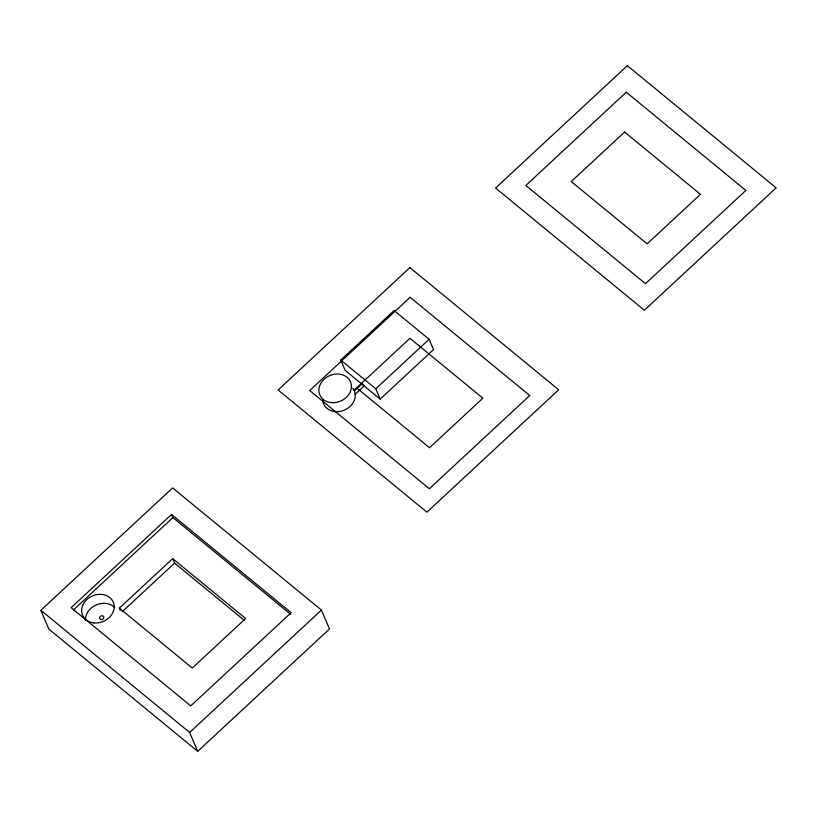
<?xml version="1.0" encoding="UTF-8"?>
<svg xmlns="http://www.w3.org/2000/svg" width="817" height="817" viewBox="0 0 817 817"><rect width="100%" height="100%" fill="white"/><g stroke="black" fill="none" stroke-linecap="round" stroke-linejoin="round"><path stroke-width="1.23" d="M40.85 610.279L172.632 487.912L321.428 610.085L329.476 628.957L197.694 751.334L48.897 629.151L40.85 610.279L189.636 732.461L197.694 751.334M171.529 514.455L71.13 607.685L190.739 705.908L291.148 612.679L171.529 514.455L172.877 517.6L290.535 614.21M355.078 394.356L364.137 385.951L362.197 383.633L361.216 383.551L345.172 370.377L340.76 360.042L394.1 310.511L429.109 339.259L433.521 349.594L380.181 399.125L362.677 384.756M73.397 609.972L172.877 517.6M119.343 608.144L172.683 558.614L245.621 618.51L192.281 668.04L119.343 608.144L120.303 610.391M353.975 390.281L409.93 338.32L482.867 398.206L429.528 447.736L356.59 387.85M354.976 390.332L362.197 383.633M122.172 611.79L174.603 563.107L172.683 558.614M380.181 399.125L375.769 388.79L429.109 339.259M189.636 732.461L321.428 610.085M340.76 360.042L375.769 388.79M174.603 563.107L244.579 620.573M85.489 620.501A16.687 13.869 -23.1 0 1 95.946 605.04A16.687 13.869 -23.1 0 1 114.605 607.439M352.719 388.116A16.687 13.869 -23.1 0 1 344.049 410.246A16.687 13.869 -23.1 0 1 322.735 400.197M409.889 267.608L278.097 389.975L426.893 512.157L558.675 389.791L409.889 267.608M627.364 65.666L495.572 188.043L644.368 310.225L776.15 187.849L627.364 65.666M626.261 92.219L525.852 185.449L645.471 283.673L745.87 190.443L626.261 92.219M410.124 297.296L309.714 390.536L429.333 488.76L529.743 395.52L410.124 297.296M624.607 132.037L571.267 181.568L647.115 243.854L700.455 194.323L624.607 132.037M93.843 622.891A16.687 13.869 -23.1 0 0 113.583 603.007A16.687 13.869 -23.1 0 0 86.275 600.076A16.687 13.869 -23.1 0 0 93.843 622.891M101.196 619.521A2.196 1.828 -23.1 0 0 103.8 616.896A2.196 1.828 -23.1 0 0 100.205 616.518A2.196 1.828 -23.1 0 0 101.196 619.521M331.865 402.658A16.687 13.869 -23.1 0 0 350.605 382.07A16.687 13.869 -23.1 0 0 322.981 380.344A16.687 13.869 -23.1 0 0 331.865 402.658"/></g></svg>
